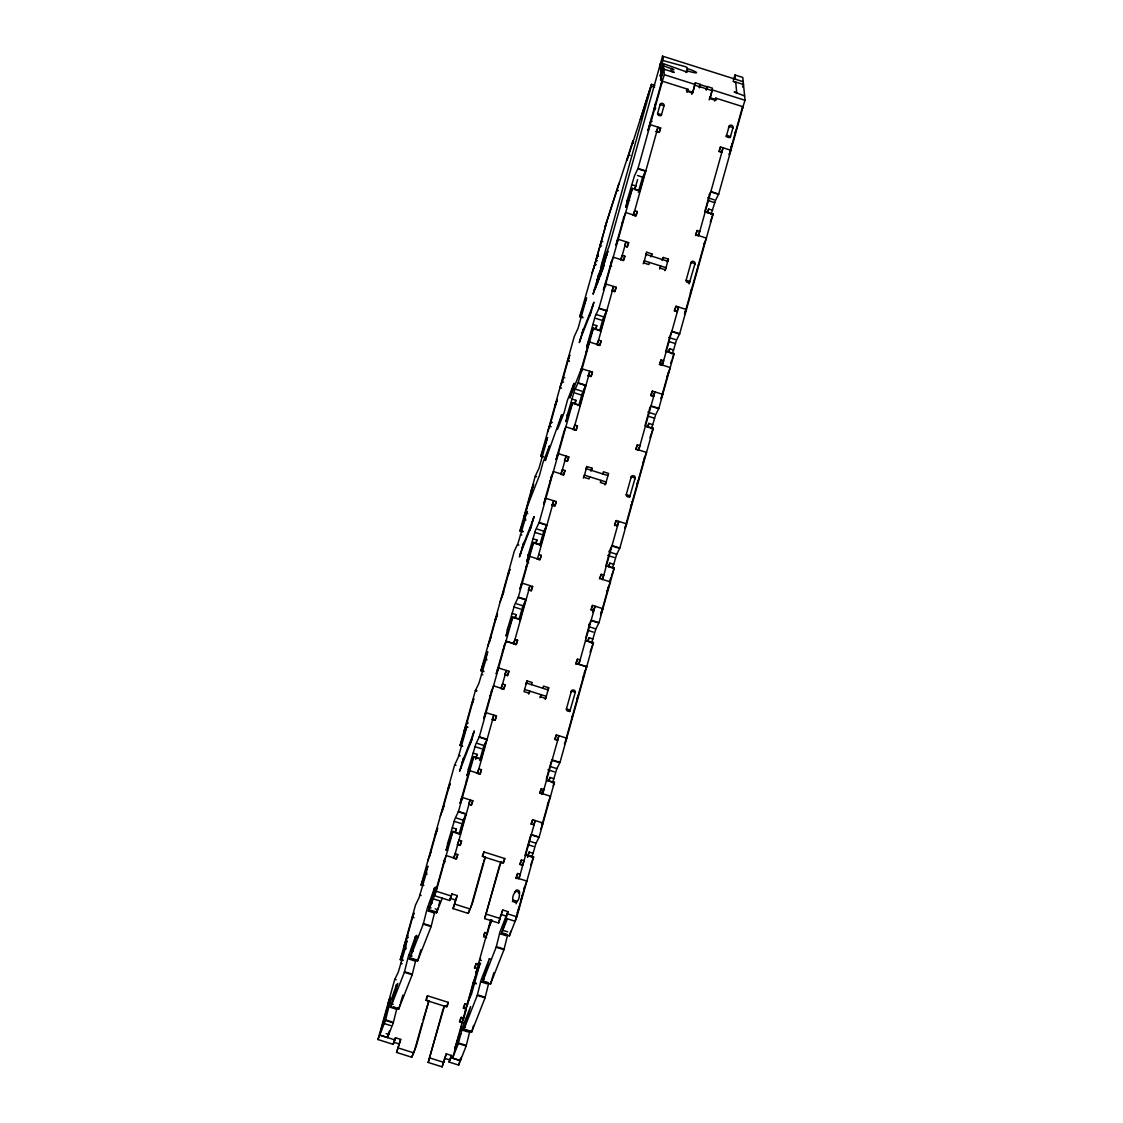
<?xml version="1.0" encoding="UTF-8"?>
<svg xmlns="http://www.w3.org/2000/svg" width="1123" height="1123" viewBox="0 0 1123 1123"><rect width="100%" height="100%" fill="white"/><g stroke="black" fill="none" stroke-linecap="round" stroke-linejoin="round"><path stroke-width="1.5" d="M618.885 184.383L618.998 183.189L604.75 227.871L632.811 141.133A2.737 2.667 5.4 0 1 633.526 141.484M654.765 85.39L651.48 84.337L627.111 160.224L627.224 159.031M627.28 158.427L627.111 160.224M617.117 190.657L618.478 190.475M628.838 154.553L630.087 155.564M632.811 141.133L632.656 142.944A2.737 2.667 5.2 0 1 633.19 143.183M640.391 119.403L651.48 84.337M457.328 1039.379L454.759 1049.149M515.555 891.115C507.063 903.552 520.089 907.931 519.472 892.35A2.049 1.67 21.4 0 0 517.956 890.132A2.049 1.67 21.4 0 0 515.555 891.115L514.98 892.617M422.122 1023.306L414.359 1051.058L411.734 1057.234L396.559 1052.419L400.7 1039.407L395.493 1037.75L393.148 1044.348L377.96 1039.533L385.47 1020.428L389.204 1005.394L396.63 984.422L395.787 988.352L397.093 988.773M415.931 959.702L412.183 974.75L398.679 1009.142L390.874 1006.671L404.378 972.279L408.126 957.231L415.538 936.273L414.71 940.204L416.001 940.611M397.023 1007.864L393.275 1022.899L387.519 1037.54L379.714 1035.069L389.681 999.358M434.84 911.553L431.106 926.587L417.588 960.979L409.783 958.509L423.287 924.117L427.035 909.083L434.461 888.111L433.618 892.041L434.924 892.448M488.645 983.313L485.066 997.828L471.562 1032.234L463.743 1029.749L470.635 1006.531L462.732 1026.576L458.338 1043.52L452.597 1058.161L460.402 1060.631L461.328 1057.29M507.568 935.15L503.974 949.679L490.47 984.071L482.665 981.6L489.431 958.607L481.177 979.789L477.261 995.357L463.743 1029.749M426.305 998.74L427.47 995.778L448.302 1002.376L447.094 1006.657L444.497 1005.843L442.743 1010.279L428.186 1062.442L442.111 1066.85L446.252 1053.823L451.446 1055.48L449.102 1062.063L458.647 1065.095L466.157 1045.99L469.891 1030.956M501.574 912.957L502.739 909.995L507.947 911.637L500.086 931.627L496.169 947.194L482.665 981.6M525.985 520.061L524.694 519.654L526.729 512.102L519.977 530.926L535.222 476.32L539.124 467.87L547.575 437.521L540.781 456.415L542.732 457.033M409.783 958.509L416.689 935.333L414.71 940.204M442.251 898.189L436.51 912.831L428.691 910.346L435.584 887.128L433.618 892.041M634.86 189.689L640.264 190.826L632.446 188.341L598.994 308.165L595.106 316.602L586.655 347.007L593.449 328.056L601.114 330.906M385.47 1020.428L393.275 1022.899M377.96 1039.533L394.692 979.621L398.258 972.223L405.782 946.703L404.996 948.331L406.301 948.738M402.848 960.544L400.251 959.716L415.538 904.984L419.09 897.6L426.614 872.08L425.842 873.694L427.133 874.115M423.034 885.71L421.083 885.092L454.534 765.282L458.437 756.832L466.887 726.483L460.093 745.377L462.704 746.205M460.093 745.377L475.38 690.645L478.931 683.261L486.456 657.741L485.683 659.369L486.989 659.777M483.859 671.68L480.925 670.754L514.376 550.944L517.942 543.546L525.466 518.04L524.694 519.654M540.781 456.415L574.232 336.605L578.12 328.169L586.571 297.763L579.777 316.7L583.034 317.739M579.777 316.7L605.887 225.021M405.894 941.313L413.376 914.515M429.576 856.47L437.058 829.686M442.055 811.817L449.523 785.033M465.736 726.974L473.218 700.191M489.417 642.131L496.899 615.348M501.897 597.478L509.379 570.695M525.578 512.635L533.06 485.852M549.273 427.793L556.755 401.009M561.739 383.14L569.221 356.356M593.73 268.523L607.024 220.936M412.183 918.796L413.966 913.027L411.622 918.965M523.837 517.085L527.361 506.852L526.785 508.34M547.519 432.243L551.056 422.009L552.348 422.43M561.556 388.081L559.998 387.575L563.521 377.356L564.827 377.777M599.71 247.116L601.507 241.333L602.798 241.74M404.996 948.331L407.031 940.779L400.293 959.604M425.842 873.694L427.877 866.142L421.083 885.092M485.683 659.369L487.719 651.803L480.925 670.754M460.767 768.272L461.371 766.125M463.167 759.695L463.757 757.562L459.602 771.234L471.857 739.439M521.212 551.8L519.458 556.91L523.613 543.223L523.009 545.371M581.054 337.462L579.3 342.571L583.455 328.885L582.851 331.032M598.629 274.854L593.056 294.198L595.962 286.786M654.597 87.187L651.312 86.148L600.524 268.06L609.256 245.825L662.542 56.15L743.229 81.712L745.04 100.284L742.528 108.047M595.387 288.26L600.945 268.916L598.04 276.328M597.127 283.81L602.11 265.954M598.882 279.36L604.441 260.017L600.342 271.724L600.917 270.236M387.519 1037.54L389.372 1030.928M600.623 274.924L605.606 257.055M470.088 744.549L470.691 742.415M472.474 735.986L474.243 730.876L471.253 741.587M530.533 528.077L529.93 530.21L534.085 516.538L532.33 521.648M590.375 313.738L589.772 315.886L593.927 302.199L592.172 307.309M602.363 270.475L607.361 252.605M629.652 200.357L627.701 199.74L626.915 201.354L634.453 175.834L638.004 168.45L662.373 81.193L688.048 89.321L687.444 91.468L692.652 93.111L694.87 85.151L712.221 90.64L710.003 98.613L715.211 100.256L715.8 98.122L743.061 106.755L718.692 194.012L715.323 200.82L711.098 214.437M449.467 843.162L448.175 842.741L446.14 850.308L452.92 831.357L460.584 834.207M448.175 842.741L447.389 844.37L454.913 818.849L458.479 811.466L473.752 756.734L481.57 759.204L474.861 757.66M470.312 768.539L469.007 768.118L466.971 775.67L473.709 756.846M469.007 768.118L468.221 769.746L475.759 744.226L479.31 736.828L512.762 617.018L520.567 619.489L513.871 617.945M509.309 628.824L508.017 628.417L505.982 635.969L512.762 617.018M508.017 628.417L507.231 630.031L514.755 604.511L518.321 597.127L533.593 542.395L541.314 545.104M530.154 554.201L528.849 553.779L526.813 561.332L533.593 542.395M528.849 553.779L528.077 555.408L535.601 529.888L539.152 522.49L572.604 402.68L580.226 405.67M569.164 414.485L567.859 414.078L565.824 421.63L572.604 402.68M567.859 414.078L567.073 415.692L574.611 390.172L578.163 382.789L593.449 328.056M627.701 199.74L625.665 207.292L632.446 188.341M444.427 859.979L434.447 895.705L449.635 900.506L451.979 893.922L457.187 895.564L453.046 908.591L468.235 913.392L472.601 902.78L485.361 857.06L482.764 856.231L483.957 851.95L504.789 858.534L503.581 862.829L500.984 862.001L499.244 866.451L484.673 918.6L498.598 923.008L502.739 909.995M468.109 775.137L460.051 803.422L462.381 797.484L472.797 800.769L471.59 805.065L468.993 804.236M491.804 690.294L483.732 718.58L486.062 712.642L496.478 715.941L495.285 720.222L492.674 719.394M504.269 645.641L496.198 673.926L498.542 667.988L508.944 671.287L507.75 675.569L505.153 674.741M527.964 560.798L519.893 589.084L522.223 583.146L532.639 586.445L531.446 590.726L528.835 589.898M551.646 475.955L543.574 504.241L545.918 498.303L556.32 501.602L555.127 505.883L552.53 505.055M564.111 431.302L556.039 459.588L558.384 453.65L568.785 456.949L567.592 461.23L564.995 460.402M587.806 346.46L579.735 374.745L582.065 368.807L592.481 372.106L591.288 376.387L588.677 375.559M611.488 261.617L603.416 289.902L605.76 283.965L616.162 287.263L614.969 291.545L612.372 290.717M623.953 216.964L615.895 245.249L618.226 239.311L628.641 242.61L627.434 246.892L624.837 246.063M661.756 81.572L647.887 130.647L650.231 124.695L660.633 127.994L659.44 132.275L656.843 131.447M393.148 1044.348L395.493 1037.75M428.691 910.346L436.201 891.255L452.92 831.357M455.334 832.311L456.261 828.985L452.358 827.749M475.703 759.359L477.093 754.361L473.19 753.112M515.176 617.973L516.103 614.646L512.2 613.411M536.008 543.35L536.948 540.023L533.032 538.787M575.018 403.648L575.945 400.307L572.042 399.072M595.85 329.011L596.79 325.684L592.888 324.449M634.944 189.001L637.583 179.54M660.142 104.397L657.615 113.451L661.517 114.686L664.044 105.632A2.049 1.67 21.4 0 0 662.542 103.414A2.049 1.67 21.4 0 0 660.142 104.397L659.706 105.506M396.559 1052.419L400.7 1039.407M459.223 833.617L462.887 820.857L466.284 813.936L458.479 811.466M479.661 760.411L483.718 746.234L487.115 739.313L479.31 736.828M519.065 619.292L522.728 606.518L526.125 599.598L518.321 597.127M539.896 544.655L543.56 531.895L546.971 524.974L539.152 522.49M578.906 404.954L582.57 392.18L585.967 385.259L578.163 382.789M599.738 330.316L603.416 317.556L606.813 310.636L598.994 308.165M638.285 192.258L642.412 177.855L645.809 170.921L638.004 168.45M460.416 833.168L465.427 815.214M480.798 760.131L485.866 741.98M519.724 620.738L525.241 600.945M540.654 545.792L545.708 527.656M579.566 406.4L585.097 386.607M600.496 331.453L606.013 311.661M639.549 191.542L645.206 171.314M453.973 858.014L470.186 799.969L469.021 802.931M477.668 773.171L493.867 715.126L492.702 718.088M501.349 688.329L506.347 670.473L504.592 674.923M537.51 558.833L553.723 500.788L551.969 505.238M561.191 473.99L566.189 456.135L564.434 460.584M573.671 429.337L589.87 371.292L588.129 375.742M597.352 344.494L613.565 286.449L611.81 290.899M621.047 259.652L626.03 241.796L624.865 244.758M633.512 214.998L658.022 127.194L656.281 131.644M457.777 854.533L456.036 858.983L453.425 858.169L455.18 853.719L457.777 854.533L456.584 858.828L446.168 855.544L443.838 861.467L445.143 861.888M457.805 843.106L458.97 840.144L461.567 840.959L460.374 845.254L457.777 844.426M481.472 769.704L479.718 774.14L477.121 773.326L478.861 768.876L481.472 769.704L480.279 773.986L469.863 770.701L467.533 776.625M501.391 686.995L502.557 684.033L505.153 684.862L503.96 689.143L493.544 685.858L491.214 691.782M513.857 642.342L515.022 639.38L517.619 640.208L516.426 644.49L506.024 641.191L503.68 647.129M538.717 554.537L541.314 555.366L540.121 559.647L529.705 556.362L527.375 562.3L528.666 562.707M564.995 470.523L563.255 474.973L560.658 474.145L562.398 469.695L564.995 470.523L563.802 474.804L553.386 471.52L551.056 477.457M577.475 425.87L575.72 430.32L573.123 429.491L574.864 425.041L577.475 425.87L576.267 430.151L565.852 426.866L563.521 432.804M601.156 341.027L599.415 345.477L596.804 344.649L598.559 340.199L601.156 341.027L599.963 345.308L589.547 342.024L587.217 347.962M620.5 259.806L622.24 255.356L624.851 256.184L623.644 260.466L613.228 257.181L610.898 263.119M637.317 211.531L635.562 215.981L632.965 215.153L634.706 210.703L637.317 211.531L636.109 215.813L625.693 212.528L623.377 218.466M449.635 900.506L451.979 893.922M427.47 995.778L426.277 1000.074L428.874 1000.888L416.114 1046.622L411.734 1057.234M453.046 908.591L457.187 895.564M423.034 1020.035L428.874 1000.888M531.628 684.679L532.218 682.545L527.024 680.889L524.02 691.614L529.228 693.256L529.831 691.122L528.666 694.084M591.47 470.355L592.074 468.207L586.866 466.55L583.876 477.275L589.07 478.917L589.673 476.784M651.312 256.016L651.916 253.868L646.708 252.226L643.718 262.936L648.926 264.579L649.515 262.445M691.796 94.374L692.68 91.188M470.86 907.23L483.171 863.138M428.186 1062.442L444.497 1005.843M542.9 688.259L543.504 686.111L548.712 687.767L545.722 698.478L540.514 696.836L541.104 694.688L539.938 697.65M600.959 480.349L600.356 482.497L605.564 484.139L608.554 473.429L603.346 471.772L602.742 473.92M662.598 259.581L663.188 257.448L668.396 259.09L665.406 269.801L660.198 268.158L660.801 266.011L659.636 268.987M709.146 99.877L710.031 96.69M442.111 1066.85L446.252 1053.823M484.673 918.6L500.984 862.001M479.142 964.517L476.166 963.576L474.973 967.858L477.57 968.686L467.547 1004.58L464.95 1003.765L463.757 1008.047L466.354 1008.875L463.757 1018.168L461.16 1017.34L459.967 1021.621L462.929 1022.562M491.13 920.13L487.452 933.325L484.841 932.497L483.648 936.779L486.624 937.719M449.102 1062.063L451.446 1055.48M473.092 982.92L457.763 1038.284M475.731 973.487L490.765 919.625M452.597 1058.161L459.068 1034.957A2.049 1.67 21.4 0 1 459.967 1034.002M458.647 1065.095L460.458 1058.596M498.598 923.008L500.984 914.445L506.192 916.087L505.603 918.235L515.134 921.253L524.666 887.156M516.159 878.523L517.647 873.497L520.244 874.326L518.503 878.776L515.906 877.947L517.647 873.497M521.437 859.923L519.696 864.373L522.293 865.201L524.034 860.751L521.437 859.923L520.244 864.219L522.841 865.033M540.739 828.985L543.069 823.033L532.653 819.734L531.46 824.029L534.057 824.844M541.328 788.655L539.587 793.105L542.184 793.933L543.939 789.483L541.328 788.655L540.135 792.95L550.551 796.249L548.796 800.699M564.42 744.142L566.75 738.19L556.348 734.891L555.155 739.187L557.752 740.015M576.001 664.198L577.489 659.159L580.1 659.987L578.345 664.437L575.748 663.609L577.489 659.159M602.363 608.877L600.58 614.646L602.911 608.694L592.495 605.395L591.302 609.691L593.913 610.519M602.04 579.594L603.781 575.144L601.184 574.316L599.977 578.612L610.393 581.911L608.062 587.848M614.702 525.592L616.19 520.567L626.606 523.851L624.851 528.315L644.799 456.864M635.59 449.27L638.187 450.098L639.942 445.649L637.331 444.834L636.137 449.116L646.553 452.415L644.209 458.352M668.494 372.022L661.012 398.805L662.752 394.37L652.351 391.071L651.143 395.352L653.754 396.18M659.271 364.428L661.882 365.256L663.623 360.806L661.026 359.992L659.819 364.273L670.234 367.572L666.711 377.805L667.287 376.317M674.544 311.253L676.032 306.228L686.448 309.527L684.693 313.977L704.64 242.526M695.684 235.521L697.172 230.496L699.783 231.31L698.029 235.76L695.432 234.946M742.443 107.134L729.164 154.693L730.919 150.257L720.503 146.959L719.31 151.24L721.907 152.068M505.603 918.235L507.947 911.637M593.66 608.961L592.776 612.175L595.092 606.238L578.892 664.283L586.697 666.767L584.367 672.691M653.01 396.405L653.811 393.541M525.031 855.403L530.042 837.463M542.184 793.933L543.111 790.634M546.34 779.095L550.481 764.244M585.715 638.046L589.856 623.209M605.718 566.399L610.786 548.263M645.093 425.364L650.161 407.228M662.345 363.613L663.258 360.315M665.56 352.061L670.628 333.924M704.626 212.163L709.806 193.605M519.051 878.621L535.25 820.576L533.509 825.026M542.732 793.779L558.945 735.733L557.19 740.183M566.427 708.936L570.33 710.185A2.049 1.67 21.4 0 1 567.929 711.154A2.049 1.67 21.4 0 1 566.427 708.936L571.41 691.066A2.049 1.67 21.4 0 1 573.811 690.084A2.049 1.67 21.4 0 1 575.313 692.301L569.74 711.659M602.574 579.454L618.787 521.395L617.032 525.845M626.269 494.611L630.171 495.847A2.049 1.67 21.4 0 1 627.771 496.815A2.049 1.67 21.4 0 1 626.269 494.597L631.252 476.728A2.049 1.67 21.4 0 1 633.667 475.745A2.049 1.67 21.4 0 1 635.169 477.963L629.582 497.321M638.734 449.958L654.948 391.899L653.193 396.349M662.416 365.115L678.629 307.056L676.888 311.506M686.111 280.273L690.013 281.508A2.049 1.67 21.4 0 1 687.613 282.477A2.049 1.67 21.4 0 1 686.111 280.259L691.108 262.389A2.049 1.67 21.4 0 1 693.509 261.406A2.049 1.67 21.4 0 1 695.011 263.638L689.087 283.88M698.576 235.619L723.1 147.787L721.359 152.237M729.122 126.253L726.595 135.293L730.497 136.529L733.024 127.489A2.049 1.67 21.4 0 0 731.522 125.257A2.049 1.67 21.4 0 0 729.122 126.253L728.504 127.84M527.74 857.074L529.144 852.062L533.046 853.298L535.91 843.555L539.166 837.014L554.439 782.282L546.438 780.331M549.049 780.78L549.975 777.439L553.878 778.674L556.741 768.918L559.998 762.391L593.449 642.581L585.504 640.475M588.059 641.065L588.985 637.724L592.888 638.959L595.751 629.217L599.008 622.675L614.281 567.957L606.294 565.992M608.891 566.441L609.817 563.1L613.72 564.336L616.583 554.594L619.84 548.052L653.291 428.242L645.346 426.136M647.901 426.726L648.827 423.399L652.73 424.634L655.593 414.878L658.85 408.351L674.137 353.619L666.318 351.148L671.329 353.31M668.732 352.103L669.659 348.762L673.575 349.997L676.425 340.255L679.682 333.713L713.133 213.903L705.188 211.798M707.743 212.387L708.669 209.06L712.572 210.296M521.03 899.537L521.339 898.456M521.634 897.389L522.237 895.242M523.725 889.893L524.525 887.03M547.42 805.051L548.221 802.187M578.092 695.193L576.885 699.489L577.475 698.001M607.754 588.929L606.855 592.144L607.445 590.656M631.351 504.438L630.55 507.301L631.126 505.813M637.134 483.718L637.934 480.855M684.511 314.033L685.886 309.695M691.586 288.667L690.392 292.963L690.982 291.475M732.07 143.688L730.876 147.983L731.452 146.495M734.863 133.693L735.762 130.479M541.791 825.812L548.333 802.369M565.473 740.983L584.957 671.203M601.17 613.144L608.652 586.36M506.768 916.157L501.574 933.438L509.379 935.908L516.889 916.803L533.607 856.919L525.606 854.954M390.874 1006.671L397.753 983.453L395.787 988.352M398.679 1009.142L400.083 1004.453M417.588 960.979L421.013 949.595M436.51 912.831L437.914 908.128M471.562 1032.234L473.597 1025.425M490.47 984.071L493.895 972.686M509.379 935.908L510.797 931.22M400.49 1003.106L402.904 995.076M438.714 905.461L439.935 901.432M662.542 56.15C665.195 59.954 658.85 66.131 661.208 68.489M662.963 60.516L685.044 66.58L687.15 67.506L687.304 68.587A9.574 1.067 17.9 0 1 696.527 72.63A9.574 1.067 17.9 0 1 687.529 70.903L687.585 71.956L685.521 71.563L663.272 63.59L660.956 71.409M662.135 74.272L661.307 76.855L661.84 82.484L664.353 74.722L663.272 63.59M661.363 77.529L660.535 80.112L663.805 69.107L674.221 72.405L671.554 70.917M686.041 72.462L687.304 68.587M699.334 87.776L700.303 84.351L695.095 82.695L692.779 92.283L686.265 90.219M699.306 87.454L700.303 84.351M706.241 89.643L707.251 86.541L712.459 88.198L710.129 97.771L716.614 99.835M706.283 89.98L707.251 86.541M742.668 87.103L743.51 84.52L733.094 81.221L735.762 82.709M733.417 79.845L735.018 74.988L742.822 77.459L743.229 81.712M492.141 920.172L489.305 926.264M527.445 856.835L529.144 852.062M672.087 354.152L673.575 349.997M651.242 428.775L652.73 424.634M591.4 643.114L592.888 638.959M552.39 782.829L553.878 778.674M531.558 857.453L533.046 853.298M634.565 189.352L635.8 185.969L631.884 184.733M595.569 329.053L596.79 325.684M574.723 403.676L575.945 400.307M535.713 543.392L536.948 540.023M514.881 618.015L516.103 614.646M475.871 757.73L477.093 754.361M455.04 832.354L456.261 828.985M707.448 212.429L708.669 209.06M647.606 426.768L648.827 423.399M608.596 566.469L609.817 563.1M587.764 641.107L588.985 637.724M548.754 780.808L549.975 777.439M710.298 221.905L713.133 213.903M661.882 363.627L662.949 360.637M670.754 363.108L671.821 360.118M672.34 358.616L674.137 353.619M649.922 437.745L653.291 428.242M609.312 581.939L610.912 577.447M611.445 575.959L614.281 567.957M590.08 652.07L593.449 642.581M473.316 982.288L479.914 963.857L471.478 994.262L467.715 1002.362M541.665 793.807L542.732 790.817M553.19 785.791L554.439 782.282M530.758 864.921L533.607 856.919M612.779 566.89L613.72 564.336M668.887 350.853L669.659 348.762M660.619 85.643L662.373 81.193M600.917 242.807L601.507 241.333M655.074 104.93L655.65 103.442M651.382 118.154L651.972 116.652M650.175 122.435L650.764 120.947L652.07 121.368M649.08 126.366L649.67 124.878M591.989 272.973L595.513 262.754L594.937 264.242L596.229 264.649M661.11 115.683L661.545 114.574A2.049 1.67 21.4 0 1 659.145 115.557A2.049 1.67 21.4 0 1 657.643 113.325M596.846 280.624L597.422 279.136M599.177 274.686L599.752 273.198M602.672 265.786L603.248 264.312M604.413 261.35L603.837 262.824L607.936 251.131L606.153 256.9M594.249 289.902L594.839 288.429M596.58 283.979L597.155 282.491M598.32 279.529L596.552 285.298L599.457 277.886M600.075 275.079L600.651 273.591M601.816 270.629L600.047 276.398L604.146 264.705L603.57 266.179M622.17 222.747L622.76 221.259M660.633 127.994L658.892 132.444L655.916 131.503M562.932 378.844L563.521 377.356M617.089 240.968L617.664 239.48M581.686 333.994L593.337 304.347M579.889 340.423L591.54 310.776M555.001 405.459L557.331 399.507L555.562 405.277M609.705 267.4L610.294 265.912L611.586 266.333M550.467 423.497L551.056 422.009M605.199 284.133L604.623 285.621L605.915 286.028M686.883 92.283L688.048 89.321M531.319 490.302L533.65 484.35L531.867 490.119M626.887 247.06L628.641 242.61M586.024 352.243L586.599 350.755M623.097 260.634L624.851 256.184M527.333 506.375L539.489 475.394L542.956 462.522L549.47 445.887L545.273 460.627L561.767 414.569L557.555 429.323L564.083 412.787L567.55 399.914L574.064 383.266L569.852 398.019L582.065 367.01M614.421 291.713L616.162 287.263M507.624 575.144L509.954 569.193L508.186 574.962M562.328 437.086L562.918 435.598M503.09 593.183L503.68 591.695L500.142 601.928M557.247 455.306L557.822 453.818M521.844 548.333L533.495 518.672M520.047 554.762L531.698 525.115M495.159 619.798L497.489 613.846L495.706 619.615M592.481 372.106L590.74 376.556L587.764 375.601M549.863 481.739L550.438 480.251M490.625 637.836L491.214 636.348L487.677 646.581M544.781 499.96L545.357 498.472M645.543 255.188L646.708 252.226M643.156 263.779L644.321 260.817L666.023 267.681L664.858 270.643M471.463 704.626L473.808 698.688L472.025 704.458M567.045 461.399L568.785 456.949M526.168 566.582L526.757 565.094M521.086 584.802L521.676 583.314M463.996 731.424L467.519 721.191L466.943 722.679L468.235 723.086M650.75 256.83L651.916 253.868M556.32 501.602L554.58 506.052L551.604 505.097M714.649 101.084L715.8 98.122M447.782 789.469L450.112 783.531L448.344 789.301M502.486 651.424L503.062 649.936M541.314 555.366L539.573 559.801L536.962 558.987M528.287 590.08L530.028 585.63L513.815 643.676L506.01 641.205M443.248 807.521L443.838 806.033L440.3 816.267M497.405 669.645L497.98 668.157M462.002 762.671L473.639 733.01M435.317 834.122L437.647 828.184L435.864 833.954M530.884 590.88L532.639 586.445M490.021 696.078L490.597 694.59M662.023 260.41L663.188 257.448M430.783 852.175L431.358 850.687L427.835 860.92M484.925 714.298L485.515 712.81M517.619 640.208L515.878 644.644L513.281 643.83M585.701 469.526L586.866 466.55M667.23 262.052L668.396 259.09M583.314 478.117L584.479 475.155L606.167 482.02L605.002 484.982M507.203 675.723L508.944 671.287M466.326 780.92L466.915 779.432M505.153 684.862L503.413 689.297L500.802 688.483M461.82 797.653L461.244 799.141L462.55 799.548M404.14 945.763L407.677 935.529L407.088 937.017L408.393 937.424M590.909 471.169L592.074 468.207M496.478 715.941L494.738 720.376L491.762 719.436M719.338 149.921L720.503 146.959M726.005 136.767L726.623 135.181A2.049 1.67 21.4 0 0 728.125 137.399A2.049 1.67 21.4 0 0 730.526 136.416L730.062 137.638M387.94 1003.808L390.271 997.87L388.488 1003.639M442.644 865.763L443.22 864.275M732.547 128.696L732.982 127.601L729.08 126.352M741.896 109.717L743.061 106.755M471.042 805.219L472.797 800.769M695.727 234.202L697.172 230.496M729.782 151.914L730.357 150.426M461.567 840.959L459.826 845.408L457.215 844.594M690.519 263.877L691.108 262.389L694.997 263.638L694.561 264.761M525.859 683.865L527.024 680.889M676.032 306.228L674.291 310.678L677.267 311.618M704.051 244.014L706.395 238.076L695.979 234.777M659.861 362.954L661.026 359.992M697.776 266.53L698.352 265.042M696.583 270.811L697.158 269.323M652.351 391.071L650.596 395.507L653.572 396.461M636.067 448.035L637.331 444.834M483.957 851.95L482.216 856.386L503.034 862.983L504.789 858.534M630.677 478.216L631.252 476.728L635.155 477.977L634.579 479.465M547.547 690.729L548.712 687.767M545.16 699.32L546.325 696.358L524.638 689.48M614.73 524.273L616.19 520.567M483.62 861.509L485.361 857.06M643.016 462.648L643.605 461.16M599.429 578.766L601.184 574.316M468.235 913.392L469.976 908.942L454.787 904.141M631.744 503.006L632.333 501.532M591.33 608.371L592.495 605.395M448.302 1002.376L446.547 1006.826L425.729 1000.228M570.835 692.554L571.41 691.066M555.085 738.106L556.348 734.891M583.174 676.972L583.749 675.499M483.676 935.459L484.841 932.497M571.902 717.344L572.477 715.87M485.697 937.761L487.452 933.325M474.425 968.026L476.166 963.576M530.912 824.184L532.653 819.734M565.613 739.846L566.203 738.373M480.56 958.621L479.97 960.095L481.276 960.516M475.829 973.136L477.57 968.686M464.95 1003.765L463.195 1008.215L465.806 1009.03L467.547 1004.58M459.7 1021.046L461.16 1017.34M464.613 1013.325L466.354 1008.875M463.757 1018.168L462.016 1022.604L459.405 1021.79M460.851 1029.173L460.276 1030.647L461.581 1031.068M541.932 824.689L542.507 823.215L541.216 822.794M454.843 1048.321L457.159 1042.383M512.481 901.544L513.057 900.056L516.973 901.292L516.019 903.776M454.759 1048.587L456.5 1044.151L456.626 1045.008M512.551 901.418L513 900.309M501.574 933.438L507.329 918.796M519.023 893.473L519.472 892.35L515.555 891.129M525.115 885.542L526.855 881.092L516.454 877.793M519.135 906.963L517.338 912.746L517.928 911.272M718.65 194.111L710.887 191.542L709.245 194.812M610.393 548.866L612.035 545.581L619.84 548.052M611.895 545.918L618.394 547.982M590.305 622.016L591.203 620.205L599.008 622.675M550.551 763.205L552.193 759.92L559.998 762.391M529.719 837.828L531.347 834.543L539.166 837.014M670.993 333.054L671.877 331.243L679.682 333.713M649.403 409.151L651.045 405.866L658.85 408.351M608.891 551.814L609.649 550.34M588.803 624.964L589.561 623.49M671.357 68.924L673.954 69.752L663.482 65.78L660.142 76.125L660.914 72.869L662.219 73.29M736.744 92.802L734.133 91.988L744.619 95.946M700.345 84.674L707.279 86.878M664.353 74.722L695.277 84.52M712.628 90.022L745.04 100.284M660.099 104.523L664.002 105.759M655.762 108.131L654.456 107.724L653.867 109.212L655.172 109.633M718.748 151.408L721.724 152.349M637.864 168.787L644.377 170.85M712.052 192.286L718.552 194.349M637.471 175.497L642.679 177.153M707.743 197.76L714.256 199.824M708.206 200.568L714.719 202.631M705.132 211.952L711.645 214.002M646.118 254.388L667.806 261.252M600.3 245.614L601.605 246.021M598.517 256.451L597.225 256.044L597.815 254.542L596.032 260.311L597.338 260.733M602.279 262.95L603.584 263.358M601.675 265.098L602.981 265.505M674.839 310.51L677.436 311.338M600.159 308.909L606.673 310.973M673.042 331.987L679.541 334.05M595.864 314.384L602.363 316.447M668.732 337.476L675.246 339.539M595.976 318.427L602.49 320.49M668.859 341.504L675.358 343.568M581.279 316.602L582.57 317.023M594.558 328.983L599.766 330.639M586.894 345.884L588.199 346.291M569.333 361.044L568.027 360.623L569.81 354.854L567.466 360.806L569.038 361.283M582.809 369.397L581.517 368.976L580.928 370.464L582.233 370.871M579.328 383.533L585.827 385.596M652.196 406.624L658.71 408.674M562.328 381.652L563.62 382.059M575.018 389.021L581.532 391.071M647.901 412.099L654.4 414.162M575.144 393.05L581.644 395.114M648.027 416.142L654.527 418.205M572.421 403.199L577.615 404.841M646.595 426.698L651.803 428.34M549.849 426.305L551.154 426.712M586.276 468.726L607.964 475.591M540.963 455.896L543.574 456.724M535.222 476.32L536.527 476.728M614.997 524.848L617.594 525.676M614.435 525.003L617.411 525.957M526.168 511.147L527.473 511.555M526.49 513.225L527.782 513.632M539.012 522.827L545.525 524.89M537.313 529.144L543.827 531.193M610.196 552.221L616.695 554.285M534.829 532.344L541.342 534.408M607.711 555.436L614.225 557.499M520.131 530.533L523.388 531.558M519.935 531.039L522.546 531.867M520.496 534.66L521.802 535.067M534.716 543.321L541.216 545.385M608.891 566.82L614.099 568.463M517.521 544.711L518.826 545.118M590.754 609.845L593.73 610.786M518.18 597.464L524.68 599.514M591.063 620.542L597.562 622.605M516.482 603.767L522.981 605.83M589.364 626.845L595.864 628.908M513.997 606.981L520.51 609.045M588.171 630.48L593.379 632.123M586.753 641.036L593.253 643.086M576.296 663.454L586.697 666.753M571.41 691.08L575.313 692.315M526.434 683.051L548.122 689.929M482.427 670.656L483.718 671.063M481.486 674.361L482.792 674.783M475.52 690.322L476.812 690.729M475.38 690.645L476.671 691.066M554.594 739.341L557.57 740.282M466.663 726.904L467.954 727.311M479.17 737.165L485.683 739.229M552.053 760.257L558.552 762.32M477.472 743.468L483.985 745.532M550.354 766.56L556.854 768.623M474.987 746.683L481.5 748.746M547.87 769.774L554.369 771.838M547.743 780.738L554.257 782.801M458.858 755.428L460.163 755.835M454.675 764.945L455.98 765.353M458.338 811.789L464.838 813.852M531.207 834.88L537.72 836.944M456.64 818.106L463.139 820.155M529.509 841.183L536.022 843.247M454.155 821.32L460.655 823.37M528.329 844.805L533.537 846.461M454.029 832.283L459.237 833.94M526.912 855.375L533.411 857.425M446.364 849.844L447.656 850.251M435.345 888.251L436.65 888.672M422.585 884.994L423.876 885.401M436.201 891.255L451.376 896.056M507.343 913.785L516.889 916.803M450.239 898.358L455.447 900.014M486.427 914.164L500.339 918.572M433.225 898.835L439.725 900.899M419.848 895.129L421.153 895.55M429.548 902.415L432.144 903.243M435.134 908.872L436.426 909.293M502.809 930.307L507.68 931.851M427.793 906.865L431.05 907.889M430.193 910.093L436.707 912.157M501.77 932.764L506.978 934.406M427.919 910.907L434.419 912.971M499.496 933.578L505.996 935.641M412.759 917.309L414.064 917.73M423.441 923.569L429.941 925.619M497.615 947.054L504.129 949.117M423.287 924.117L431.106 926.587M496.169 947.194L503.974 949.679M489.333 958.831L490.625 959.253M416.436 936.414L417.742 936.821M479.353 962.902L480.658 963.309M410.625 950.577L413.236 951.406M408.884 955.027L412.141 956.052M483.058 978.526L484.364 978.933M411.285 958.242L417.784 960.305M482.862 980.926L488.07 982.569M408.997 959.056L415.51 961.12M480.574 981.741L487.087 983.79M401.739 959.618L403.045 960.025M474.622 982.695L475.927 983.116M473.134 982.807L476.377 983.832M400.813 963.323L402.118 963.745M404.533 971.718L411.032 973.781M478.707 995.217L485.206 997.28M404.378 972.279L412.183 974.75M477.261 995.357L485.066 997.828M394.833 979.284L396.138 979.691M391.716 998.74L393.022 999.147M389.976 1003.176L393.218 1004.215M464.15 1026.675L465.455 1027.096M461.371 1026.717L462.676 1027.138M393.668 1006.812L394.973 1007.233M397.57 1008.061L398.876 1008.468M463.939 1029.075L470.453 1031.139M390.088 1007.219L396.601 1009.282M461.665 1029.889L468.179 1031.953M459.658 1033.455L460.963 1033.862M385.61 1019.881L392.124 1021.944M459.798 1043.379L466.298 1045.443M458.338 1043.52L466.157 1045.99M384.234 1023.558L390.748 1025.622M386.144 1033.595L388.755 1034.423M379.714 1035.083L394.889 1039.898M450.856 1057.627L460.402 1060.645M393.752 1042.2L398.946 1043.843M444.497 1058.273L449.705 1059.93M398.3 1047.97L413.489 1052.784M429.927 1057.992L443.852 1062.4M735.018 74.988L735.425 79.242M735.691 82.049L736.8 93.476M671.287 68.25L671.61 71.577M660.043 63.899L660.984 73.542"/></g></svg>
